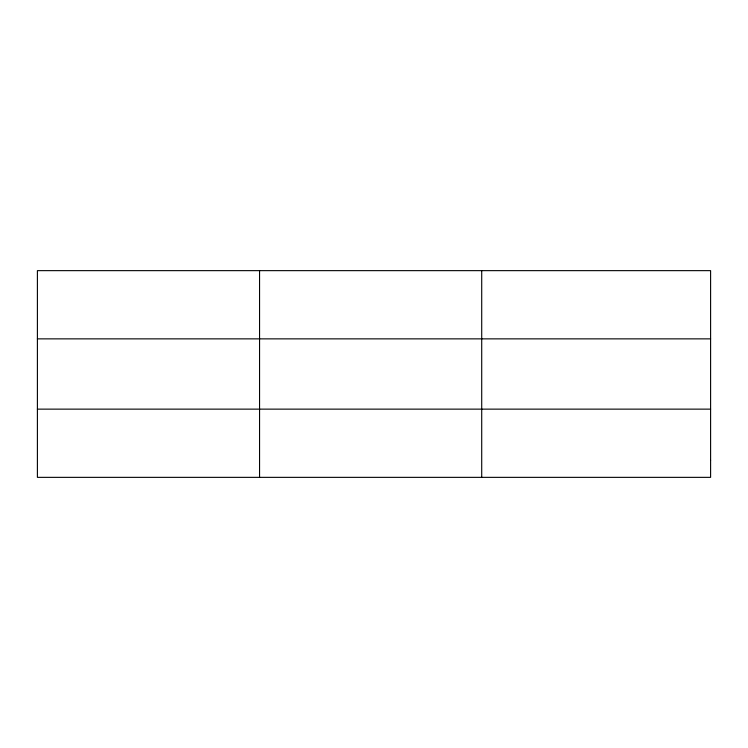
<?xml version="1.0" encoding="UTF-8"?>
<svg xmlns="http://www.w3.org/2000/svg" width="748" height="748" viewBox="0 0 748 748"><rect width="100%" height="100%" fill="white"/><g stroke="black" fill="none" stroke-linecap="round" stroke-linejoin="round"><path stroke-width="1.12" d="M259.556 270.645L259.556 477.355M481.712 270.645L481.712 477.355M37.4 338.863L710.6 338.863M37.4 409.137L710.6 409.137M710.6 460.301L710.6 477.355L37.4 477.355L37.4 270.645L710.6 270.645L710.6 460.301"/></g></svg>
